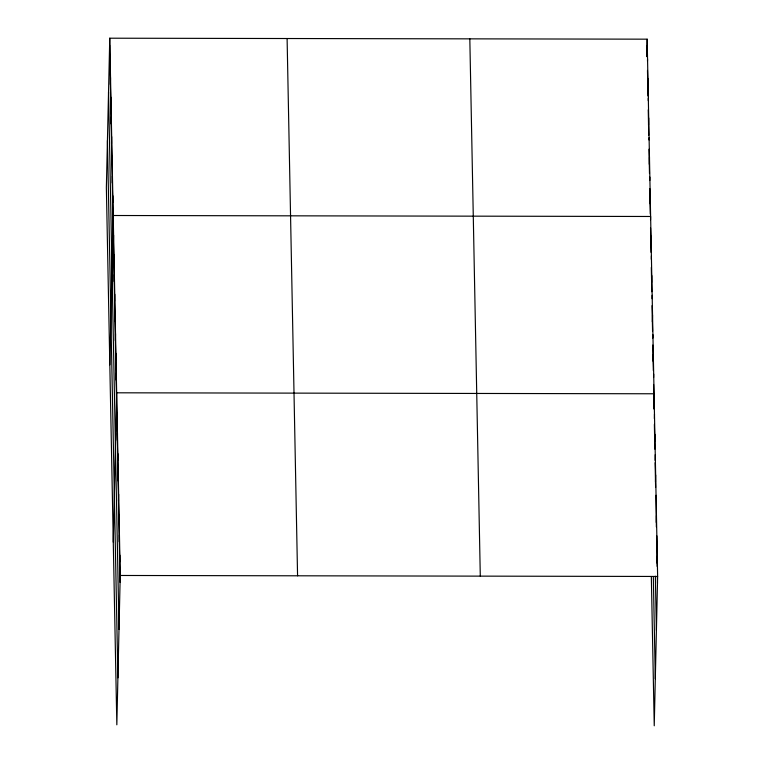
<?xml version="1.0" encoding="UTF-8"?>
<svg xmlns="http://www.w3.org/2000/svg" width="764" height="764" viewBox="0 0 764 764"><rect width="100%" height="100%" fill="white"/><g stroke="black" fill="none" stroke-linecap="round" stroke-linejoin="round"><path stroke-width="1.15" d="M109.758 38.2L106.368 187.543L116.835 724.826L120.225 575.473L109.758 38.2L647.165 39.174L657.632 576.457L654.242 725.8L651.339 576.954M109.987 64.797L110.14 57.902M110.369 84.498L110.522 77.603M110.751 104.19L110.914 97.305M111.133 123.892L111.296 116.997M111.525 143.594L111.678 136.699M111.907 163.295L112.06 156.4M112.289 182.997L112.442 176.102M112.671 202.699L112.833 195.804M109.825 364.848L113.215 215.505L650.613 216.479L650.536 219.927M113.444 242.093L113.597 235.197M113.826 261.794L113.979 254.899M114.208 281.496L114.361 274.601M114.59 301.197L114.753 294.302M114.972 320.899L115.135 314.004M115.364 340.601L115.517 333.706M115.746 360.293L115.899 353.407M116.128 379.994L116.281 373.099M113.282 542.154L116.663 392.801L654.07 393.775L653.726 408.902M116.902 419.99L117.064 413.104M117.303 440.293L117.455 433.398M117.694 460.587L117.857 453.692M118.095 480.881L118.248 473.995M118.487 501.184L118.64 494.289M118.888 521.478L119.041 514.583M119.279 541.781L119.432 534.886M119.671 562.075L119.833 555.18M646.764 56.651L647.165 39.174M647.49 61.177L647.547 58.876M647.776 85.472L647.929 78.577M648.264 100.571L648.311 98.279M648.54 124.866L648.703 117.981M649.028 139.974L649.085 137.673M649.314 164.27L649.467 157.374M649.772 180.524L649.849 177.076M650.078 203.673L650.231 196.778M650.842 243.067L651.004 236.181M651.31 259.321L651.386 255.883M651.616 282.47L651.768 275.575M652.074 298.724L652.15 295.276M652.38 321.873L652.532 314.978M652.838 338.127L652.924 334.68M653.144 361.276L653.306 354.381M653.612 377.531L653.688 374.083M654.366 418.672L654.471 414.078M654.71 441.267L654.863 434.372M655.13 460.415L655.254 454.675M655.493 481.864L655.655 474.969M656.047 495.263L656.371 526.969M656.286 522.452L656.448 515.566M656.839 535.86L657.145 566.43M657.078 563.049L657.231 556.154M120.225 575.473L657.632 576.457M647.003 46.069L647.213 56.498M647.48 70.403L647.977 95.901M648.244 109.806L648.741 135.295M649.018 149.209L649.486 173.543M649.782 188.603L650.279 214.101M650.556 228.006L651.024 252.34M651.32 267.41L651.797 291.743M652.064 305.648L652.561 331.146M652.828 345.051L653.325 370.54M653.602 384.445L654.07 408.568M654.376 424.354L654.863 449.156M655.12 462.688L655.607 487.499M657.346 576.581L657.47 583.343M655.35 576.228L656.41 630.357M653.335 577.307L655.311 678.795M469.822 38.849L480.289 576.132M287.102 38.525L297.568 575.798M109.605 45.095L120.072 582.369M108.536 92.1L119.003 629.383M107.438 140.538L117.904 677.811"/></g></svg>
